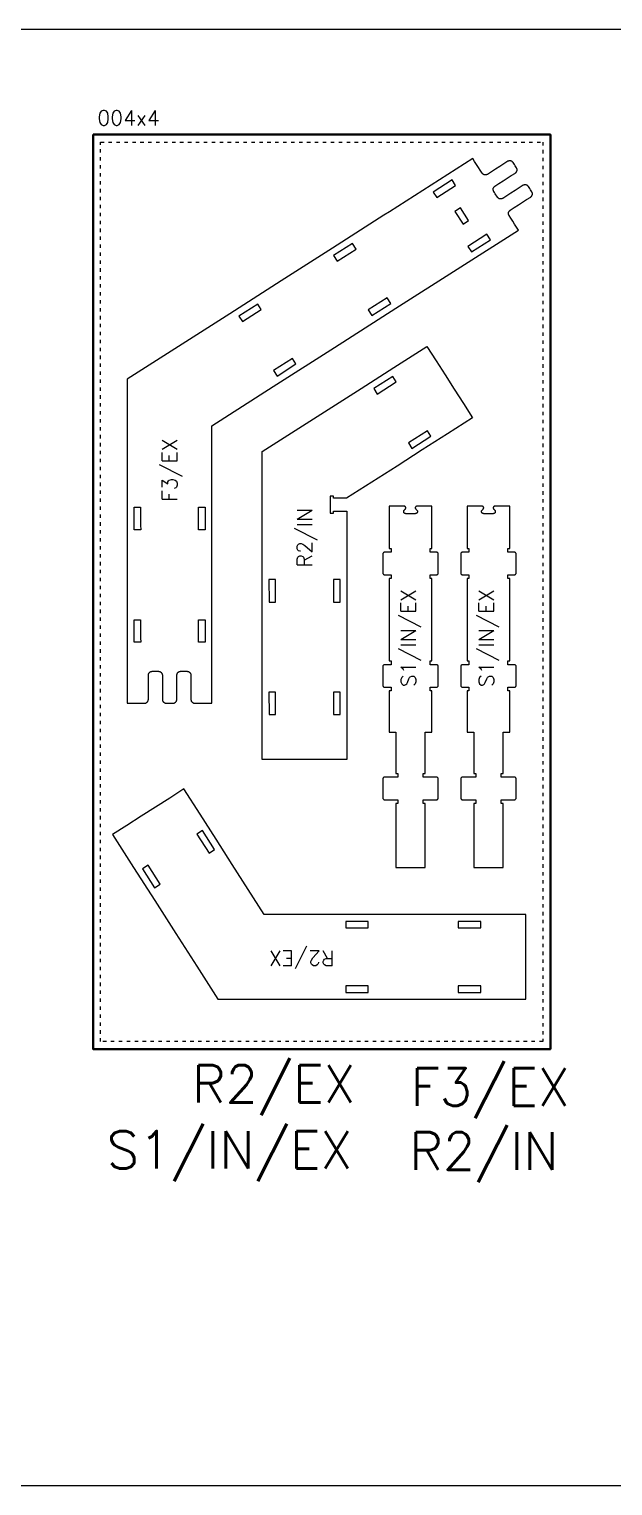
# Model space of a CAD drawing. Header units: millimetres. Extents: x 481 to 28351, y -1147 to 6765.
# Drawn here: x 6727 to 8284, y 2878 to 6765 of the extents above; entities that cross this region are included whole.
import ezdxf

# ---------------------------------------------------------------- set-up
doc = ezdxf.new("R2010")
doc.units = ezdxf.units.MM
doc.linetypes.add('DGN Style 5', pattern=[21.175771, 9.07533, -12.10044])
for name, color, linetype, lineweight in [('00_NOPRINT_TEXT', 7, 'Continuous', 0), ('0_NOPRINT_TOLERANCE', 7, 'DGN Style 5', 0), ('BOARD_18MM_BIRCH-PLY', 73, 'Continuous', 40), ('CUTOUT_18MM_INSIDE', 151, 'Continuous', 0), ('CUTOUT_18MM_OUTSIDE', 201, 'Continuous', 0)]:
    doc.layers.add(name, color=color, linetype=linetype, lineweight=lineweight)
doc.layers.add('0_SHEET_BIRCHPLY_2440X1220', color=1, linetype='Continuous')
doc.layers.add('1_ANYTOOL_1MMDEEP_INSIDE', color=2, linetype='Continuous')
doc.styles.get("Standard").update_dxf_attribs({"font": 'romans.shx', "bigfont": 'hztxt.shx'})

msp = doc.modelspace()

# ---------------------------------------------------------------- linework, layer by layer
msp.add_lwpolyline([(480.7, 6764.9), (28350.7, 6764.9), (28350.7, 2878.4), (480.7, 2878.4)], close=True)
at = {"layer": '0_NOPRINT_TOLERANCE'}
msp.add_lwpolyline([(6917.8, 6463.6), (8097.8, 6463.6), (8097.8, 4063.6), (6917.8, 4063.6)], close=True, dxfattribs=at)
msp.add_lwpolyline([(6917.8, 6463.6), (8097.8, 6463.6), (8097.8, 4063.6), (6917.8, 4063.6)], close=True, dxfattribs=at)
at = {"layer": 'BOARD_18MM_BIRCH-PLY'}
msp.add_lwpolyline([(6897.8, 6483.6), (8117.8, 6483.6), (8117.8, 4043.6), (6897.8, 4043.6), (6897.8, 6483.6)], dxfattribs=at)
at = {"layer": 'CUTOUT_18MM_INSIDE'}
for points in [[(7855.6, 6362.5), (7805, 6330.2), (7814.4, 6315.5), (7865, 6347.8), (7855.6, 6362.5)], [(7863.2, 6278.7), (7884.7, 6244.9), (7899.4, 6254.4), (7877.9, 6288.1), (7863.2, 6278.7)], [(7589.8, 6192.8), (7539.3, 6160.5), (7548.7, 6145.8), (7599.3, 6178.1), (7589.8, 6192.8)], [(7948.2, 6217.6), (7897.6, 6185.3), (7907, 6170.5), (7957.6, 6202.8), (7948.2, 6217.6)], [(7337.1, 6031.4), (7286.5, 5999.1), (7295.9, 5984.4), (7346.5, 6016.7), (7337.1, 6031.4)], [(7682.4, 6047.9), (7631.9, 6015.6), (7641.3, 6000.8), (7691.8, 6033.1), (7682.4, 6047.9)], [(7429.6, 5886.4), (7379, 5854.1), (7388.5, 5839.3), (7439, 5871.6), (7429.6, 5886.4)], [(7697, 5838.5), (7646.4, 5806.2), (7655.9, 5791.4), (7706.4, 5823.7), (7697, 5838.5)], [(7789.5, 5693.4), (7739, 5661.1), (7748.4, 5646.4), (7798.9, 5678.7), (7789.5, 5693.4)], [(7024.6, 5489.2), (7024.6, 5477.2), (7024.6, 5465.2), (7024.6, 5453.2), (7024.6, 5441.2), (7024.7, 5429.2), (7021.3, 5429.2), (7018, 5429.2), (7014.3, 5429.2), (7010.7, 5429.2), (7007.1, 5429.2), (7007.1, 5441.2), (7007.1, 5453.2), (7007.1, 5465.2), (7007.1, 5477.2), (7007.1, 5489.2), (7010.7, 5489.2), (7014.3, 5489.2), (7017.9, 5489.2), (7021.3, 5489.2)], [(7196.6, 5489.2), (7196.7, 5477.2), (7196.7, 5465.2), (7196.7, 5453.2), (7196.7, 5441.2), (7196.7, 5429.2), (7193.1, 5429.2), (7189.5, 5429.2), (7186.1, 5429.2), (7182.8, 5429.2), (7179.2, 5429.2), (7179.2, 5441.2), (7179.2, 5453.2), (7179.2, 5465.2), (7179.2, 5477.2), (7179.1, 5489.2), (7182.7, 5489.2), (7186.1, 5489.2), (7189.4, 5489.2), (7193, 5489.2)], [(7367.1, 5236.3), (7370.4, 5236.3), (7374, 5236.3), (7377.6, 5236.3), (7381, 5236.3), (7384.6, 5236.3), (7384.6, 5248.3), (7384.6, 5260.3), (7384.6, 5272.3), (7384.5, 5284.3), (7384.5, 5296.3), (7380.9, 5296.3), (7377.6, 5296.3), (7374, 5296.3), (7370.4, 5296.3), (7367, 5296.3), (7367, 5284.3), (7367, 5272.3), (7367.1, 5260.3), (7367.1, 5248.3)], [(7539.1, 5236.3), (7542.7, 5236.3), (7546, 5236.3), (7549.6, 5236.3), (7553, 5236.3), (7556.6, 5236.3), (7556.6, 5248.3), (7556.6, 5260.3), (7556.6, 5272.3), (7556.6, 5284.3), (7556.6, 5296.3), (7553, 5296.3), (7549.6, 5296.3), (7546, 5296.3), (7542.7, 5296.3), (7539.1, 5296.3), (7539.1, 5284.3), (7539.1, 5272.3), (7539.1, 5260.3), (7539.1, 5248.3)], [(7024.6, 5189.2), (7024.6, 5177.2), (7024.6, 5165.2), (7024.6, 5153.2), (7024.6, 5141.2), (7024.7, 5129.2), (7021.3, 5129.2), (7018, 5129.2), (7014.3, 5129.2), (7010.7, 5129.2), (7007.1, 5129.2), (7007.1, 5141.2), (7007.1, 5153.2), (7007.1, 5165.2), (7007.1, 5177.2), (7007.1, 5189.2), (7010.7, 5189.2), (7014.3, 5189.2), (7017.9, 5189.2), (7021.3, 5189.2)], [(7196.6, 5189.2), (7196.7, 5177.2), (7196.7, 5165.2), (7196.7, 5153.2), (7196.7, 5141.2), (7196.7, 5129.2), (7193.1, 5129.2), (7189.5, 5129.2), (7186.1, 5129.2), (7182.8, 5129.2), (7179.2, 5129.2), (7179.2, 5141.2), (7179.2, 5153.2), (7179.2, 5165.2), (7179.2, 5177.2), (7179.1, 5189.2), (7182.7, 5189.2), (7186.1, 5189.2), (7189.4, 5189.2), (7193, 5189.2)], [(7367.1, 4936.3), (7370.4, 4936.3), (7374, 4936.3), (7377.6, 4936.3), (7381, 4936.3), (7384.6, 4936.3), (7384.6, 4948.3), (7384.6, 4960.3), (7384.6, 4972.3), (7384.5, 4984.3), (7384.5, 4996.3), (7380.9, 4996.3), (7377.6, 4996.3), (7374, 4996.3), (7370.4, 4996.3), (7367, 4996.3), (7367, 4984.3), (7367, 4972.3), (7367.1, 4960.3), (7367.1, 4948.3)], [(7539.1, 4936.3), (7542.7, 4936.3), (7546, 4936.3), (7549.6, 4936.3), (7553, 4936.3), (7556.6, 4936.3), (7556.6, 4948.3), (7556.6, 4960.3), (7556.6, 4972.3), (7556.6, 4984.3), (7556.6, 4996.3), (7553, 4996.3), (7549.6, 4996.3), (7546, 4996.3), (7542.7, 4996.3), (7539.1, 4996.3), (7539.1, 4984.3), (7539.1, 4972.3), (7539.1, 4960.3), (7539.1, 4948.3)], [(7174.7, 4617.3), (7207, 4566.8), (7221.7, 4576.2), (7189.4, 4626.7), (7174.7, 4617.3)], [(7029.6, 4524.8), (7061.9, 4474.2), (7076.7, 4483.7), (7044.4, 4534.2), (7029.6, 4524.8)], [(7631.8, 4366.9), (7631.8, 4370.5), (7631.8, 4373.8), (7631.8, 4377.4), (7631.8, 4380.8), (7631.8, 4384.4), (7619.8, 4384.4), (7607.8, 4384.4), (7595.8, 4384.4), (7583.8, 4384.4), (7571.8, 4384.4), (7571.8, 4380.8), (7571.8, 4377.4), (7571.8, 4373.8), (7571.8, 4370.5), (7571.8, 4366.9), (7583.8, 4366.9), (7595.8, 4366.9), (7607.8, 4366.9), (7619.8, 4366.9)], [(7931.8, 4366.9), (7931.8, 4370.5), (7931.8, 4373.8), (7931.8, 4377.4), (7931.8, 4380.8), (7931.8, 4384.4), (7919.8, 4384.4), (7907.8, 4384.4), (7895.8, 4384.4), (7883.8, 4384.4), (7871.8, 4384.4), (7871.8, 4380.8), (7871.8, 4377.4), (7871.8, 4373.8), (7871.8, 4370.5), (7871.8, 4366.9), (7883.8, 4366.9), (7895.8, 4366.9), (7907.8, 4366.9), (7919.8, 4366.9)], [(7631.8, 4194.9), (7631.8, 4198.2), (7631.8, 4201.8), (7631.8, 4205.4), (7631.8, 4208.8), (7631.8, 4212.4), (7619.8, 4212.4), (7607.8, 4212.4), (7595.8, 4212.4), (7583.8, 4212.4), (7571.8, 4212.3), (7571.8, 4208.7), (7571.8, 4205.4), (7571.8, 4201.8), (7571.8, 4198.2), (7571.8, 4194.8), (7583.8, 4194.9), (7595.8, 4194.9), (7607.8, 4194.9), (7619.8, 4194.9)], [(7931.8, 4194.9), (7931.8, 4198.2), (7931.8, 4201.8), (7931.8, 4205.4), (7931.8, 4208.8), (7931.8, 4212.4), (7919.8, 4212.4), (7907.8, 4212.4), (7895.8, 4212.4), (7883.8, 4212.4), (7871.8, 4212.3), (7871.8, 4208.7), (7871.8, 4205.4), (7871.8, 4201.8), (7871.8, 4198.2), (7871.8, 4194.8), (7883.8, 4194.9), (7895.8, 4194.9), (7907.8, 4194.9), (7919.8, 4194.9)]]:
    msp.add_lwpolyline(points, close=True, dxfattribs=at)
at = {"layer": 'CUTOUT_18MM_OUTSIDE'}
for points in [[(7214.9, 5706.8), (7378.4, 5811.2), (7541.9, 5915.7), (7705.4, 6020.1), (7868.8, 6124.5), (8032.3, 6228.9), (8027.4, 6236.7), (8022.4, 6244.5), (8017.4, 6252.3), (8012.4, 6260.1), (8007.4, 6267.9), (8007.2, 6268.6), (8006.9, 6269.3), (8006.6, 6270), (8006.3, 6270.7), (8006, 6271.4), (8006, 6272.3), (8006, 6273.1), (8006.1, 6273.9), (8006.1, 6274.7), (8006.1, 6275.6), (8006.4, 6276.3), (8006.8, 6277.1), (8007.1, 6277.8), (8007.4, 6278.6), (8007.8, 6279.3), (8008.3, 6279.9), (8008.9, 6280.4), (8009.4, 6280.9), (8010, 6281.4), (8010.5, 6282), (8021.5, 6289), (8032.4, 6296), (8043.4, 6303), (8054.4, 6310), (8065.3, 6316.9), (8065.9, 6317.5), (8066.4, 6318), (8066.9, 6318.5), (8067.5, 6319), (8068, 6319.5), (8068.3, 6320.2), (8068.6, 6320.9), (8069, 6321.7), (8069.3, 6322.4), (8069.6, 6323.1), (8069.6, 6323.9), (8069.6, 6324.7), (8069.7, 6325.5), (8069.7, 6326.3), (8069.7, 6327.1), (8069.4, 6327.8), (8069.1, 6328.5), (8068.9, 6329.1), (8068.6, 6329.8), (8068.3, 6330.5), (8066.4, 6333.5), (8064.5, 6336.4), (8062.7, 6339.3), (8060.8, 6342.3), (8058.9, 6345.2), (8058.4, 6345.8), (8057.9, 6346.3), (8057.4, 6346.8), (8056.9, 6347.4), (8056.4, 6347.9), (8055.6, 6348.2), (8054.9, 6348.6), (8054.2, 6348.9), (8053.5, 6349.2), (8052.7, 6349.5), (8052, 6349.5), (8051.2, 6349.6), (8050.4, 6349.6), (8049.6, 6349.6), (8048.8, 6349.6), (8048.1, 6349.3), (8047.4, 6349), (8046.7, 6348.8), (8046, 6348.5), (8045.3, 6348.2), (8034.4, 6341.2), (8023.4, 6334.2), (8012.5, 6327.2), (8001.5, 6320.2), (7990.6, 6313.2), (7989.9, 6312.9), (7989.2, 6312.7), (7988.4, 6312.4), (7987.7, 6312.1), (7987, 6311.8), (7986.2, 6311.8), (7985.4, 6311.8), (7984.5, 6311.8), (7983.7, 6311.9), (7982.9, 6311.9), (7982.1, 6312.2), (7981.4, 6312.5), (7980.6, 6312.9), (7979.9, 6313.2), (7979.1, 6313.6), (7978.6, 6314.1), (7978.1, 6314.7), (7977.6, 6315.2), (7977, 6315.8), (7976.5, 6316.3), (7974.5, 6319.5), (7972.5, 6322.6), (7970.5, 6325.7), (7968.5, 6328.8), (7966.5, 6331.9), (7966.2, 6332.7), (7966, 6333.4), (7965.7, 6334.1), (7965.4, 6334.8), (7965.1, 6335.5), (7965.1, 6336.3), (7965.1, 6337.1), (7965.1, 6338), (7965.2, 6338.8), (7965.2, 6339.6), (7965.5, 6340.4), (7965.8, 6341.1), (7966.2, 6341.9), (7966.5, 6342.6), (7966.9, 6343.4), (7967.4, 6343.9), (7968, 6344.4), (7968.5, 6345), (7969.1, 6345.5), (7969.6, 6346), (7980.6, 6353), (7991.5, 6360), (8002.5, 6367), (8013.4, 6374), (8024.4, 6381), (8024.9, 6381.5), (8025.5, 6382), (8026, 6382.5), (8026.6, 6383), (8027.1, 6383.5), (8027.4, 6384.3), (8027.7, 6385), (8028.1, 6385.7), (8028.4, 6386.4), (8028.7, 6387.2), (8028.7, 6388), (8028.7, 6388.7), (8028.7, 6389.5), (8028.8, 6390.3), (8028.8, 6391.1), (8028.5, 6391.8), (8028.2, 6392.5), (8027.9, 6393.2), (8027.7, 6393.9), (8027.4, 6394.6), (8025.5, 6397.5), (8023.6, 6400.4), (8021.8, 6403.4), (8019.9, 6406.3), (8018, 6409.3), (8017.5, 6409.8), (8017, 6410.3), (8016.5, 6410.9), (8016, 6411.4), (8015.5, 6412), (8014.7, 6412.3), (8014, 6412.6), (8013.3, 6412.9), (8012.6, 6413.3), (8011.8, 6413.6), (8011, 6413.6), (8010.2, 6413.6), (8009.4, 6413.6), (8008.6, 6413.6), (8007.9, 6413.6), (8007.2, 6413.4), (8006.5, 6413.1), (8005.8, 6412.8), (8005.1, 6412.5), (8004.4, 6412.3), (7993.5, 6405.3), (7982.5, 6398.3), (7971.6, 6391.3), (7960.6, 6384.3), (7949.7, 6377.3), (7948.9, 6377), (7948.2, 6376.7), (7947.5, 6376.4), (7946.8, 6376.1), (7946.1, 6375.9), (7945.3, 6375.9), (7944.5, 6375.9), (7943.6, 6375.9), (7942.8, 6375.9), (7942, 6375.9), (7941.2, 6376.3), (7940.5, 6376.6), (7939.7, 6376.9), (7939, 6377.3), (7938.2, 6377.6), (7937.7, 6378.2), (7937.2, 6378.7), (7936.6, 6379.3), (7936.1, 6379.8), (7935.6, 6380.4), (7930.6, 6388.2), (7925.6, 6396), (7920.6, 6403.8), (7915.7, 6411.6), (7910.7, 6419.4), (7866.3, 6391), (7821.9, 6362.7), (7777.5, 6334.3), (7733.1, 6306), (7688.5, 6277.5), (7673.8, 6268.1), (7536.6, 6180.5), (7399.7, 6093), (7262.8, 6005.6), (7125.8, 5918.1), (6988.9, 5830.6), (6988.9, 5657.8), (6988.9, 5485), (6988.9, 5312.1), (6988.9, 5139.3), (6988.9, 4966.5), (6998.1, 4966.5), (7007.4, 4966.5), (7016.6, 4966.5), (7025.9, 4966.5), (7035.2, 4966.5), (7035.9, 4966.6), (7036.6, 4966.8), (7037.4, 4966.9), (7038.1, 4967), (7038.8, 4967.2), (7039.5, 4967.6), (7040.2, 4968.1), (7040.9, 4968.5), (7041.5, 4969), (7042.2, 4969.4), (7042.7, 4970.1), (7043.1, 4970.8), (7043.6, 4971.4), (7044, 4972.1), (7044.4, 4972.8), (7044.6, 4973.5), (7044.7, 4974.3), (7044.9, 4975), (7045, 4975.7), (7045.2, 4976.5), (7045.2, 4989.5), (7045.2, 5002.5), (7045.2, 5015.5), (7045.2, 5028.5), (7045.2, 5041.5), (7045.3, 5042.2), (7045.4, 5043), (7045.6, 5043.7), (7045.7, 5044.4), (7045.9, 5045.2), (7046.3, 5045.8), (7046.7, 5046.5), (7047.2, 5047.2), (7047.6, 5047.9), (7048.1, 5048.6), (7048.8, 5049), (7049.4, 5049.4), (7050.1, 5049.9), (7050.8, 5050.3), (7051.5, 5050.8), (7052.2, 5050.9), (7052.9, 5051.1), (7053.7, 5051.2), (7054.4, 5051.3), (7055.2, 5051.5), (7058.7, 5051.5), (7062.2, 5051.5), (7065.7, 5051.5), (7069.2, 5051.5), (7072.7, 5051.5), (7073.4, 5051.3), (7074.1, 5051.2), (7074.9, 5051.1), (7075.6, 5050.9), (7076.3, 5050.8), (7077, 5050.3), (7077.7, 5049.9), (7078.4, 5049.4), (7079, 5049), (7079.7, 5048.6), (7080.2, 5047.9), (7080.6, 5047.2), (7081.1, 5046.5), (7081.5, 5045.8), (7081.9, 5045.2), (7082.1, 5044.4), (7082.2, 5043.7), (7082.4, 5043), (7082.5, 5042.2), (7082.6, 5041.5), (7082.6, 5028.5), (7082.6, 5015.5), (7082.6, 5002.5), (7082.6, 4989.5), (7082.6, 4976.5), (7082.8, 4975.7), (7082.9, 4975), (7083.1, 4974.3), (7083.2, 4973.5), (7083.3, 4972.8), (7083.8, 4972.1), (7084.2, 4971.4), (7084.7, 4970.8), (7085.1, 4970.1), (7085.6, 4969.4), (7086.3, 4969), (7086.9, 4968.5), (7087.6, 4968.1), (7088.3, 4967.6), (7089, 4967.2), (7089.7, 4967), (7090.4, 4966.9), (7091.2, 4966.8), (7091.9, 4966.6), (7092.7, 4966.5), (7096.4, 4966.5), (7100.1, 4966.5), (7103.7, 4966.5), (7107.4, 4966.5), (7111.1, 4966.5), (7111.9, 4966.6), (7112.6, 4966.8), (7113.4, 4966.9), (7114.1, 4967), (7114.8, 4967.2), (7115.5, 4967.6), (7116.2, 4968.1), (7116.9, 4968.5), (7117.5, 4969), (7118.2, 4969.4), (7118.7, 4970.1), (7119.1, 4970.8), (7119.6, 4971.4), (7120, 4972.1), (7120.4, 4972.8), (7120.6, 4973.5), (7120.7, 4974.3), (7120.9, 4975), (7121, 4975.7), (7121.1, 4976.5), (7121.1, 4989.5), (7121.1, 5002.5), (7121.1, 5015.5), (7121.1, 5028.5), (7121.1, 5041.5), (7121.3, 5042.2), (7121.4, 5043), (7121.6, 5043.7), (7121.7, 5044.4), (7121.9, 5045.2), (7122.3, 5045.8), (7122.7, 5046.5), (7123.2, 5047.2), (7123.6, 5047.9), (7124.1, 5048.6), (7124.8, 5049), (7125.4, 5049.4), (7126.1, 5049.9), (7126.8, 5050.3), (7127.5, 5050.8), (7128.2, 5050.9), (7128.9, 5051.1), (7129.7, 5051.2), (7130.4, 5051.3), (7131.1, 5051.5), (7134.6, 5051.5), (7138.1, 5051.5), (7141.6, 5051.5), (7145.1, 5051.5), (7148.6, 5051.5), (7149.4, 5051.3), (7150.1, 5051.2), (7150.9, 5051.1), (7151.6, 5050.9), (7152.3, 5050.8), (7153, 5050.3), (7153.7, 5049.9), (7154.4, 5049.4), (7155, 5049), (7155.7, 5048.6), (7156.2, 5047.9), (7156.6, 5047.2), (7157.1, 5046.5), (7157.5, 5045.8), (7157.9, 5045.2), (7158.1, 5044.4), (7158.2, 5043.7), (7158.4, 5042.9), (7158.5, 5042.2), (7158.7, 5041.5), (7158.7, 5028.5), (7158.7, 5015.5), (7158.7, 5002.5), (7158.7, 4989.5), (7158.7, 4976.5), (7158.8, 4975.7), (7158.9, 4975), (7159.1, 4974.3), (7159.2, 4973.5), (7159.4, 4972.8), (7159.8, 4972.1), (7160.2, 4971.4), (7160.7, 4970.8), (7161.1, 4970.1), (7161.6, 4969.4), (7162.3, 4969), (7162.9, 4968.5), (7163.6, 4968.1), (7164.3, 4967.6), (7165, 4967.2), (7165.7, 4967), (7166.4, 4966.9), (7167.2, 4966.8), (7167.9, 4966.6), (7168.6, 4966.5), (7177.9, 4966.5), (7187.1, 4966.5), (7196.4, 4966.5), (7205.6, 4966.5), (7214.9, 4966.5), (7214.9, 5107.3), (7214.9, 5248.2), (7214.9, 5389.1), (7214.9, 5530), (7214.9, 5671.3)], [(7348.8, 4816), (7348.8, 4980.4), (7348.8, 5144.7), (7348.8, 5309), (7348.8, 5473.4), (7348.8, 5637.7), (7436.7, 5693.8), (7524.6, 5750), (7612.5, 5806.1), (7700.4, 5862.3), (7788.3, 5918.4), (7812.6, 5880.3), (7836.9, 5842.2), (7861.3, 5804.1), (7885.6, 5766), (7909.9, 5727.9), (7842.8, 5685.1), (7775.7, 5642.2), (7708.6, 5599.3), (7641.3, 5556.4), (7574, 5513.4), (7567.8, 5513.4), (7560.8, 5513.4), (7553.8, 5513.4), (7546.8, 5513.4), (7539.3, 5513.4), (7539.3, 5514.9), (7539.3, 5515.9), (7539.3, 5516.9), (7539.3, 5517.9), (7539.3, 5518.4), (7537.8, 5518.4), (7535.8, 5518.4), (7533.8, 5518.4), (7531.8, 5518.4), (7530.3, 5518.4), (7530.3, 5513.3), (7530.3, 5507.7), (7530.3, 5502.1), (7530.3, 5496.5), (7530.3, 5490.9), (7530.3, 5488.1), (7530.3, 5484.9), (7530.3, 5481.3), (7530.3, 5477.3), (7530.3, 5473.4), (7531.8, 5473.4), (7533.8, 5473.4), (7535.8, 5473.4), (7537.8, 5473.4), (7539.3, 5473.4), (7539.3, 5473.9), (7539.3, 5474.9), (7539.3, 5475.9), (7539.3, 5476.9), (7539.3, 5478.4), (7546.8, 5478.4), (7553.8, 5478.4), (7560.8, 5478.4), (7567.8, 5478.4), (7574.8, 5478.4), (7574.8, 5345.8), (7574.8, 5213.3), (7574.8, 5080.9), (7574.8, 4948.4), (7574.8, 4816), (7529.6, 4816), (7484.4, 4816), (7439.2, 4816), (7394, 4816)], [(7801.7, 5492.1), (7793.7, 5492.1), (7785.7, 5492.1), (7777.7, 5492.1), (7769.7, 5492.1), (7761.7, 5492.1), (7761.5, 5492.1), (7761.2, 5492.1), (7761, 5492), (7760.7, 5492), (7760.5, 5492), (7760.2, 5491.8), (7760, 5491.7), (7759.7, 5491.6), (7759.5, 5491.5), (7759.2, 5491.4), (7759, 5491.2), (7758.8, 5491), (7758.6, 5490.8), (7758.4, 5490.6), (7758.2, 5490.5), (7758.1, 5490.2), (7758, 5490), (7757.8, 5489.8), (7757.7, 5489.6), (7757.6, 5489.4), (7757.5, 5489.1), (7757.4, 5488.9), (7757.4, 5488.6), (7757.3, 5488.4), (7757.3, 5488.1), (7757.3, 5487.8), (7757.3, 5487.6), (7757.3, 5487.3), (7757.3, 5487), (7757.3, 5486.8), (7757.4, 5486.5), (7757.5, 5486.2), (7757.6, 5486), (7757.7, 5485.7), (7757.8, 5485.5), (7757.9, 5485.3), (7758.1, 5485.1), (7758.2, 5484.9), (7758.4, 5484.7), (7758.5, 5484.5), (7759.1, 5483.9), (7759.7, 5483.3), (7760.3, 5482.7), (7760.9, 5482.1), (7761.5, 5481.5), (7761.7, 5481.3), (7761.9, 5481), (7762, 5480.8), (7762.2, 5480.5), (7762.4, 5480.3), (7762.5, 5480), (7762.6, 5479.6), (7762.8, 5479.3), (7762.9, 5479), (7763, 5478.7), (7763, 5478.4), (7763, 5478.1), (7763, 5477.7), (7763, 5477.4), (7763.1, 5477.1), (7763, 5476.8), (7762.9, 5476.5), (7762.8, 5476.1), (7762.7, 5475.8), (7762.7, 5475.5), (7762.5, 5475.3), (7762.3, 5475), (7762.2, 5474.7), (7762, 5474.4), (7761.9, 5474.2), (7761.6, 5474), (7761.4, 5473.7), (7761.1, 5473.5), (7760.9, 5473.3), (7760.6, 5473.1), (7760.3, 5472.9), (7760, 5472.8), (7759.7, 5472.6), (7759.4, 5472.5), (7759.1, 5472.4), (7758.8, 5472.3), (7758.5, 5472.3), (7758.2, 5472.2), (7757.9, 5472.2), (7757.6, 5472.1), (7755, 5472.1), (7752.4, 5472.1), (7749.8, 5472.1), (7747.2, 5472.1), (7744.7, 5472.1), (7742.1, 5472.1), (7739.5, 5472.1), (7736.9, 5472.1), (7734.3, 5472.1), (7731.7, 5472.1), (7731.4, 5472.2), (7731.1, 5472.2), (7730.8, 5472.3), (7730.5, 5472.3), (7730.2, 5472.4), (7729.9, 5472.5), (7729.6, 5472.6), (7729.3, 5472.8), (7729, 5472.9), (7728.7, 5473.1), (7728.4, 5473.3), (7728.2, 5473.5), (7727.9, 5473.7), (7727.7, 5474), (7727.4, 5474.2), (7727.3, 5474.4), (7727.1, 5474.7), (7727, 5475), (7726.8, 5475.3), (7726.6, 5475.5), (7726.6, 5475.8), (7726.5, 5476.1), (7726.4, 5476.5), (7726.3, 5476.8), (7726.3, 5477.1), (7726.3, 5477.4), (7726.3, 5477.7), (7726.3, 5478.1), (7726.3, 5478.4), (7726.3, 5478.7), (7726.4, 5479), (7726.5, 5479.3), (7726.7, 5479.6), (7726.8, 5480), (7726.9, 5480.3), (7727.1, 5480.5), (7727.3, 5480.8), (7727.5, 5481), (7727.6, 5481.3), (7727.8, 5481.5), (7728.4, 5482.1), (7729, 5482.7), (7729.6, 5483.3), (7730.2, 5483.9), (7730.8, 5484.5), (7730.9, 5484.7), (7731.1, 5484.9), (7731.2, 5485.1), (7731.4, 5485.3), (7731.5, 5485.5), (7731.6, 5485.7), (7731.7, 5486), (7731.8, 5486.2), (7731.9, 5486.5), (7732, 5486.8), (7732, 5487), (7732, 5487.3), (7732, 5487.6), (7732, 5487.8), (7732.1, 5488.1), (7732, 5488.4), (7731.9, 5488.6), (7731.9, 5488.9), (7731.8, 5489.1), (7731.7, 5489.4), (7731.6, 5489.6), (7731.5, 5489.8), (7731.3, 5490), (7731.2, 5490.2), (7731.1, 5490.5), (7730.9, 5490.6), (7730.7, 5490.8), (7730.5, 5491), (7730.3, 5491.2), (7730.1, 5491.4), (7729.8, 5491.5), (7729.6, 5491.6), (7729.3, 5491.7), (7729.1, 5491.8), (7728.9, 5492), (7728.6, 5492), (7728.3, 5492), (7728.1, 5492.1), (7727.8, 5492.1), (7727.6, 5492.1), (7719.6, 5492.1), (7711.6, 5492.1), (7703.6, 5492.1), (7695.6, 5492.1), (7687.7, 5492.1), (7687.7, 5469.5), (7687.7, 5446.9), (7687.7, 5424.3), (7687.7, 5401.7), (7687.7, 5379.1), (7688.7, 5379.1), (7689.7, 5379.1), (7690.7, 5379.1), (7691.7, 5379.1), (7692.7, 5379.1), (7692.7, 5377.1), (7692.7, 5375.1), (7692.7, 5373.1), (7692.7, 5371.1), (7692.7, 5369.1), (7688.7, 5369.1), (7684.7, 5369.1), (7680.7, 5369.1), (7677.7, 5369.1), (7673.7, 5369.1), (7673.1, 5368.5), (7672.5, 5367.9), (7671.9, 5367.3), (7671.3, 5366.7), (7670.7, 5366.1), (7670.7, 5355.3), (7670.7, 5344.5), (7670.7, 5333.7), (7670.7, 5322.9), (7670.7, 5312.1), (7671.3, 5311.5), (7671.9, 5310.9), (7672.5, 5310.3), (7673.1, 5309.7), (7673.7, 5309.1), (7677.7, 5309.1), (7680.7, 5309.1), (7684.7, 5309.1), (7688.7, 5309.1), (7692.7, 5309.1), (7692.7, 5307.1), (7692.7, 5305.1), (7692.7, 5303.1), (7692.7, 5301.1), (7692.7, 5299.1), (7691.7, 5299.1), (7690.7, 5299.1), (7689.7, 5299.1), (7688.7, 5299.1), (7687.7, 5299.1), (7687.7, 5255.1), (7687.7, 5211.1), (7687.7, 5167.1), (7687.7, 5123.1), (7687.7, 5079.1), (7688.7, 5079.1), (7689.7, 5079.1), (7690.7, 5079.1), (7691.7, 5079.1), (7692.7, 5079.1), (7692.7, 5077.1), (7692.7, 5075.1), (7692.7, 5073.1), (7692.7, 5071.1), (7692.7, 5069.1), (7688.7, 5069.1), (7684.7, 5069.1), (7680.7, 5069.1), (7677.7, 5069.1), (7673.7, 5069.1), (7673.1, 5068.5), (7672.5, 5067.9), (7671.9, 5067.3), (7671.3, 5066.7), (7670.7, 5066.1), (7670.7, 5055.3), (7670.7, 5044.5), (7670.7, 5033.7), (7670.7, 5022.9), (7670.7, 5012.1), (7671.3, 5011.5), (7671.9, 5010.9), (7672.5, 5010.3), (7673.1, 5009.7), (7673.7, 5009.1), (7677.7, 5009.1), (7680.7, 5009.1), (7684.7, 5009.1), (7688.7, 5009.1), (7692.7, 5009.1), (7692.7, 5007.1), (7692.7, 5005.1), (7692.7, 5003.1), (7692.7, 5001.1), (7692.7, 4999.1), (7691.7, 4999.1), (7690.7, 4999.1), (7689.7, 4999.1), (7688.7, 4999.1), (7687.7, 4999.1), (7687.7, 4977.1), (7687.7, 4955.1), (7687.7, 4933.1), (7687.7, 4911.1), (7687.7, 4889.1), (7691.3, 4889.1), (7694.9, 4889.1), (7698.5, 4889.1), (7702.1, 4889.1), (7705.7, 4889.1), (7705.7, 4867.1), (7705.7, 4845.1), (7705.7, 4823.1), (7705.7, 4801.1), (7705.7, 4779.1), (7706.7, 4779.1), (7707.7, 4779.1), (7708.7, 4779.1), (7709.7, 4779.1), (7710.7, 4779.1), (7710.7, 4777.1), (7710.7, 4775.1), (7710.7, 4773.1), (7710.7, 4771.1), (7710.7, 4769.1), (7703.1, 4769.1), (7695.5, 4769.1), (7687.9, 4769.1), (7680.3, 4769.1), (7673.7, 4769.1), (7673.1, 4768.5), (7672.5, 4767.9), (7671.9, 4767.3), (7671.3, 4766.7), (7670.7, 4766.1), (7670.7, 4755.3), (7670.7, 4744.5), (7670.7, 4733.7), (7670.7, 4722.9), (7670.7, 4712.1), (7671.3, 4711.5), (7671.9, 4710.9), (7672.5, 4710.3), (7673.1, 4709.7), (7673.7, 4709.1), (7680.3, 4709.1), (7687.9, 4709.1), (7695.5, 4709.1), (7703.1, 4709.1), (7710.7, 4709.1), (7710.7, 4707.1), (7710.7, 4705.1), (7710.7, 4703.1), (7710.7, 4701.1), (7710.7, 4699.1), (7709.7, 4699.1), (7708.7, 4699.1), (7707.7, 4699.1), (7706.7, 4699.1), (7705.7, 4699.1), (7705.7, 4664.9), (7705.7, 4630.8), (7705.7, 4596.6), (7705.7, 4562.4), (7705.7, 4528.2), (7713.5, 4528.2), (7721.3, 4528.2), (7729.1, 4528.2), (7736.9, 4528.2), (7744.7, 4528.2), (7752.5, 4528.2), (7760.3, 4528.2), (7768.1, 4528.2), (7775.9, 4528.2), (7783.7, 4528.2), (7783.7, 4562.4), (7783.7, 4596.6), (7783.7, 4630.8), (7783.7, 4664.9), (7783.7, 4699.1), (7782.7, 4699.1), (7781.7, 4699.1), (7780.7, 4699.1), (7779.7, 4699.1), (7778.7, 4699.1), (7778.7, 4701.1), (7778.7, 4703.1), (7778.7, 4705.1), (7778.7, 4707.1), (7778.7, 4709.1), (7786.3, 4709.1), (7793.9, 4709.1), (7801.5, 4709.1), (7808.1, 4709.1), (7815.7, 4709.1), (7816.3, 4709.7), (7816.9, 4710.3), (7817.5, 4710.9), (7818.1, 4711.5), (7818.7, 4712.1), (7818.7, 4722.9), (7818.7, 4733.7), (7818.7, 4744.5), (7818.7, 4755.3), (7818.7, 4766.1), (7818.1, 4766.7), (7817.5, 4767.3), (7816.9, 4767.9), (7816.3, 4768.5), (7815.7, 4769.1), (7808.1, 4769.1), (7801.5, 4769.1), (7793.9, 4769.1), (7786.3, 4769.1), (7778.7, 4769.1), (7778.7, 4771.1), (7778.7, 4773.1), (7778.7, 4775.1), (7778.7, 4777.1), (7778.7, 4779.1), (7779.7, 4779.1), (7780.7, 4779.1), (7781.7, 4779.1), (7782.7, 4779.1), (7783.7, 4779.1), (7783.7, 4801.1), (7783.7, 4823.1), (7783.7, 4845.1), (7783.7, 4867.1), (7783.7, 4889.1), (7787.3, 4889.1), (7790.9, 4889.1), (7794.5, 4889.1), (7798.1, 4889.1), (7801.7, 4889.1), (7801.7, 4911.1), (7801.7, 4933.1), (7801.7, 4955.1), (7801.7, 4977.1), (7801.7, 4999.1), (7800.7, 4999.1), (7799.7, 4999.1), (7798.7, 4999.1), (7797.7, 4999.1), (7796.7, 4999.1), (7796.7, 5001.1), (7796.7, 5003.1), (7796.7, 5005.1), (7796.7, 5007.1), (7796.7, 5009.1), (7800.7, 5009.1), (7804.7, 5009.1), (7807.7, 5009.1), (7811.6, 5009.1), (7815.6, 5009.1), (7816.2, 5009.7), (7816.8, 5010.3), (7817.4, 5010.9), (7818, 5011.5), (7818.6, 5012.1), (7818.6, 5022.9), (7818.6, 5033.7), (7818.6, 5044.5), (7818.6, 5055.3), (7818.6, 5066.1), (7818, 5066.7), (7817.4, 5067.3), (7816.8, 5067.9), (7816.2, 5068.5), (7815.6, 5069.1), (7811.6, 5069.1), (7807.7, 5069.1), (7804.7, 5069.1), (7800.7, 5069.1), (7796.7, 5069.1), (7796.7, 5071.1), (7796.7, 5073.1), (7796.7, 5075.1), (7796.7, 5077.1), (7796.7, 5079.1), (7797.7, 5079.1), (7798.7, 5079.1), (7799.7, 5079.1), (7800.7, 5079.1), (7801.7, 5079.1), (7801.7, 5123.1), (7801.7, 5167.1), (7801.7, 5211.1), (7801.7, 5255.1), (7801.7, 5299.1), (7800.7, 5299.1), (7799.7, 5299.1), (7798.7, 5299.1), (7797.7, 5299.1), (7796.7, 5299.1), (7796.7, 5301.1), (7796.7, 5303.1), (7796.7, 5305.1), (7796.7, 5307.1), (7796.7, 5309.1), (7800.7, 5309.1), (7804.7, 5309.1), (7807.7, 5309.1), (7811.6, 5309.1), (7815.6, 5309.1), (7816.2, 5309.7), (7816.8, 5310.3), (7817.4, 5310.9), (7818, 5311.5), (7818.6, 5312.1), (7818.6, 5322.9), (7818.6, 5333.7), (7818.6, 5344.5), (7818.6, 5355.3), (7818.6, 5366.1), (7818, 5366.7), (7817.4, 5367.3), (7816.8, 5367.9), (7816.2, 5368.5), (7815.6, 5369.1), (7811.6, 5369.1), (7807.7, 5369.1), (7804.7, 5369.1), (7800.7, 5369.1), (7796.7, 5369.1), (7796.7, 5371.1), (7796.7, 5373.1), (7796.7, 5375.1), (7796.7, 5377.1), (7796.7, 5379.1), (7797.7, 5379.1), (7798.7, 5379.1), (7799.7, 5379.1), (7800.7, 5379.1), (7801.7, 5379.1), (7801.7, 5401.7), (7801.7, 5424.3), (7801.7, 5446.9), (7801.7, 5469.5), (7801.7, 5492.1)], [(8009.4, 5492.1), (8001.5, 5492.1), (7993.5, 5492.1), (7985.5, 5492.1), (7977.5, 5492.1), (7969.5, 5492.1), (7969.3, 5492.1), (7969, 5492.1), (7968.8, 5492), (7968.5, 5492), (7968.2, 5492), (7968, 5491.8), (7967.8, 5491.7), (7967.5, 5491.6), (7967.3, 5491.5), (7967, 5491.4), (7966.8, 5491.2), (7966.6, 5491), (7966.4, 5490.8), (7966.2, 5490.6), (7966, 5490.5), (7965.9, 5490.2), (7965.8, 5490), (7965.6, 5489.8), (7965.5, 5489.6), (7965.4, 5489.4), (7965.3, 5489.1), (7965.2, 5488.9), (7965.2, 5488.6), (7965.1, 5488.4), (7965, 5488.1), (7965.1, 5487.8), (7965.1, 5487.6), (7965.1, 5487.3), (7965.1, 5487), (7965.1, 5486.8), (7965.2, 5486.5), (7965.3, 5486.2), (7965.4, 5486), (7965.5, 5485.7), (7965.6, 5485.5), (7965.7, 5485.3), (7965.9, 5485.1), (7966, 5484.9), (7966.2, 5484.7), (7966.3, 5484.5), (7966.9, 5483.9), (7967.5, 5483.3), (7968.1, 5482.7), (7968.7, 5482.1), (7969.3, 5481.5), (7969.5, 5481.3), (7969.6, 5481), (7969.8, 5480.8), (7970, 5480.5), (7970.2, 5480.3), (7970.3, 5480), (7970.4, 5479.6), (7970.6, 5479.3), (7970.7, 5479), (7970.8, 5478.7), (7970.8, 5478.4), (7970.8, 5478.1), (7970.8, 5477.7), (7970.8, 5477.4), (7970.8, 5477.1), (7970.8, 5476.8), (7970.7, 5476.5), (7970.6, 5476.1), (7970.5, 5475.8), (7970.5, 5475.5), (7970.3, 5475.3), (7970.1, 5475), (7970, 5474.7), (7969.8, 5474.4), (7969.7, 5474.2), (7969.4, 5474), (7969.2, 5473.7), (7968.9, 5473.5), (7968.7, 5473.3), (7968.4, 5473.1), (7968.1, 5472.9), (7967.8, 5472.8), (7967.5, 5472.6), (7967.2, 5472.5), (7966.9, 5472.4), (7966.6, 5472.3), (7966.3, 5472.3), (7966, 5472.2), (7965.7, 5472.2), (7965.4, 5472.1), (7962.8, 5472.1), (7960.2, 5472.1), (7957.6, 5472.1), (7955, 5472.1), (7952.4, 5472.1), (7949.9, 5472.1), (7947.3, 5472.1), (7944.7, 5472.1), (7942.1, 5472.1), (7939.5, 5472.1), (7939.2, 5472.2), (7938.9, 5472.2), (7938.6, 5472.3), (7938.3, 5472.3), (7938, 5472.4), (7937.7, 5472.5), (7937.4, 5472.6), (7937.1, 5472.8), (7936.8, 5472.9), (7936.5, 5473.1), (7936.2, 5473.3), (7936, 5473.5), (7935.7, 5473.7), (7935.5, 5474), (7935.2, 5474.2), (7935.1, 5474.4), (7934.9, 5474.7), (7934.8, 5475), (7934.6, 5475.3), (7934.4, 5475.5), (7934.4, 5475.8), (7934.3, 5476.1), (7934.2, 5476.5), (7934.1, 5476.8), (7934, 5477.1), (7934.1, 5477.4), (7934.1, 5477.7), (7934.1, 5478.1), (7934.1, 5478.4), (7934.1, 5478.7), (7934.2, 5479), (7934.3, 5479.3), (7934.5, 5479.6), (7934.6, 5480), (7934.7, 5480.3), (7934.9, 5480.5), (7935.1, 5480.8), (7935.2, 5481), (7935.4, 5481.3), (7935.6, 5481.5), (7936.2, 5482.1), (7936.8, 5482.7), (7937.4, 5483.3), (7938, 5483.9), (7938.6, 5484.5), (7938.7, 5484.7), (7938.9, 5484.9), (7939, 5485.1), (7939.2, 5485.3), (7939.3, 5485.5), (7939.4, 5485.7), (7939.5, 5486), (7939.6, 5486.2), (7939.7, 5486.5), (7939.8, 5486.8), (7939.8, 5487), (7939.8, 5487.3), (7939.8, 5487.6), (7939.8, 5487.8), (7939.8, 5488.1), (7939.8, 5488.4), (7939.7, 5488.6), (7939.7, 5488.9), (7939.6, 5489.1), (7939.5, 5489.4), (7939.4, 5489.6), (7939.3, 5489.8), (7939.1, 5490), (7939, 5490.2), (7938.9, 5490.5), (7938.7, 5490.6), (7938.5, 5490.8), (7938.3, 5491), (7938.1, 5491.2), (7937.9, 5491.4), (7937.6, 5491.5), (7937.4, 5491.6), (7937.1, 5491.7), (7936.9, 5491.8), (7936.6, 5492), (7936.4, 5492), (7936.1, 5492), (7935.9, 5492.1), (7935.6, 5492.1), (7935.4, 5492.1), (7927.4, 5492.1), (7919.4, 5492.1), (7911.4, 5492.1), (7903.4, 5492.1), (7895.4, 5492.1), (7895.4, 5469.5), (7895.4, 5446.9), (7895.4, 5424.3), (7895.4, 5401.7), (7895.4, 5379.1), (7896.4, 5379.1), (7897.4, 5379.1), (7898.4, 5379.1), (7899.4, 5379.1), (7900.4, 5379.1), (7900.4, 5377.1), (7900.4, 5375.1), (7900.4, 5373.1), (7900.4, 5371.1), (7900.4, 5369.1), (7896.4, 5369.1), (7892.4, 5369.1), (7888.4, 5369.1), (7885.5, 5369.1), (7881.5, 5369.1), (7880.9, 5368.5), (7880.3, 5367.9), (7879.7, 5367.3), (7879.1, 5366.7), (7878.5, 5366.1), (7878.5, 5355.3), (7878.5, 5344.5), (7878.5, 5333.7), (7878.5, 5322.9), (7878.5, 5312.1), (7879.1, 5311.5), (7879.7, 5310.9), (7880.3, 5310.3), (7880.9, 5309.7), (7881.5, 5309.1), (7885.5, 5309.1), (7888.4, 5309.1), (7892.4, 5309.1), (7896.4, 5309.1), (7900.4, 5309.1), (7900.4, 5307.1), (7900.4, 5305.1), (7900.4, 5303.1), (7900.4, 5301.1), (7900.4, 5299.1), (7899.4, 5299.1), (7898.4, 5299.1), (7897.4, 5299.1), (7896.4, 5299.1), (7895.4, 5299.1), (7895.4, 5255.1), (7895.4, 5211.1), (7895.4, 5167.1), (7895.4, 5123.1), (7895.4, 5079.1), (7896.4, 5079.1), (7897.4, 5079.1), (7898.4, 5079.1), (7899.4, 5079.1), (7900.4, 5079.1), (7900.4, 5077.1), (7900.4, 5075.1), (7900.4, 5073.1), (7900.4, 5071.1), (7900.4, 5069.1), (7896.4, 5069.1), (7892.4, 5069.1), (7888.4, 5069.1), (7885.5, 5069.1), (7881.5, 5069.1), (7880.9, 5068.5), (7880.3, 5067.9), (7879.7, 5067.3), (7879.1, 5066.7), (7878.5, 5066.1), (7878.5, 5055.3), (7878.5, 5044.5), (7878.5, 5033.7), (7878.5, 5022.9), (7878.5, 5012.1), (7879.1, 5011.5), (7879.7, 5010.9), (7880.3, 5010.3), (7880.9, 5009.7), (7881.5, 5009.1), (7885.5, 5009.1), (7888.4, 5009.1), (7892.4, 5009.1), (7896.4, 5009.1), (7900.4, 5009.1), (7900.4, 5007.1), (7900.4, 5005.1), (7900.4, 5003.1), (7900.4, 5001.1), (7900.4, 4999.1), (7899.4, 4999.1), (7898.4, 4999.1), (7897.4, 4999.1), (7896.4, 4999.1), (7895.4, 4999.1), (7895.4, 4977.1), (7895.4, 4955.1), (7895.4, 4933.1), (7895.4, 4911.1), (7895.4, 4889.1), (7899, 4889.1), (7902.6, 4889.1), (7906.2, 4889.1), (7909.8, 4889.1), (7913.4, 4889.1), (7913.4, 4867.1), (7913.4, 4845.1), (7913.4, 4823.1), (7913.4, 4801.1), (7913.4, 4779.1), (7914.4, 4779.1), (7915.4, 4779.1), (7916.4, 4779.1), (7917.4, 4779.1), (7918.4, 4779.1), (7918.4, 4777.1), (7918.4, 4775.1), (7918.4, 4773.1), (7918.4, 4771.1), (7918.4, 4769.1), (7910.8, 4769.1), (7903.2, 4769.1), (7895.6, 4769.1), (7888, 4769.1), (7881.4, 4769.1), (7880.8, 4768.5), (7880.2, 4767.9), (7879.6, 4767.3), (7879, 4766.7), (7878.4, 4766.1), (7878.4, 4755.3), (7878.4, 4744.5), (7878.4, 4733.7), (7878.4, 4722.9), (7878.4, 4712.1), (7879, 4711.5), (7879.6, 4710.9), (7880.2, 4710.3), (7880.8, 4709.7), (7881.4, 4709.1), (7888, 4709.1), (7895.6, 4709.1), (7903.2, 4709.1), (7910.8, 4709.1), (7918.4, 4709.1), (7918.4, 4707.1), (7918.4, 4705.1), (7918.4, 4703.1), (7918.4, 4701.1), (7918.4, 4699.1), (7917.4, 4699.1), (7916.4, 4699.1), (7915.4, 4699.1), (7914.4, 4699.1), (7913.4, 4699.1), (7913.4, 4664.9), (7913.4, 4630.8), (7913.4, 4596.6), (7913.4, 4562.4), (7913.4, 4528.2), (7921.2, 4528.2), (7929, 4528.2), (7936.8, 4528.2), (7944.6, 4528.2), (7952.4, 4528.2), (7960.2, 4528.2), (7968, 4528.2), (7975.8, 4528.2), (7983.6, 4528.2), (7991.4, 4528.2), (7991.4, 4562.4), (7991.4, 4596.6), (7991.4, 4630.8), (7991.4, 4664.9), (7991.4, 4699.1), (7990.4, 4699.1), (7989.4, 4699.1), (7988.4, 4699.1), (7987.4, 4699.1), (7986.4, 4699.1), (7986.4, 4701.1), (7986.4, 4703.1), (7986.4, 4705.1), (7986.4, 4707.1), (7986.4, 4709.1), (7994, 4709.1), (8001.6, 4709.1), (8009.2, 4709.1), (8015.8, 4709.1), (8023.4, 4709.1), (8024, 4709.7), (8024.6, 4710.3), (8025.2, 4710.9), (8025.8, 4711.5), (8026.4, 4712.1), (8026.4, 4722.9), (8026.4, 4733.7), (8026.4, 4744.5), (8026.4, 4755.3), (8026.4, 4766.1), (8025.8, 4766.7), (8025.2, 4767.3), (8024.6, 4767.9), (8024, 4768.5), (8023.4, 4769.1), (8015.8, 4769.1), (8009.2, 4769.1), (8001.6, 4769.1), (7994, 4769.1), (7986.4, 4769.1), (7986.4, 4771.1), (7986.4, 4773.1), (7986.4, 4775.1), (7986.4, 4777.1), (7986.4, 4779.1), (7987.4, 4779.1), (7988.4, 4779.1), (7989.4, 4779.1), (7990.4, 4779.1), (7991.4, 4779.1), (7991.4, 4801.1), (7991.4, 4823.1), (7991.4, 4845.1), (7991.4, 4867.1), (7991.4, 4889.1), (7995, 4889.1), (7998.6, 4889.1), (8002.2, 4889.1), (8005.8, 4889.1), (8009.4, 4889.1), (8009.4, 4911.1), (8009.4, 4933.1), (8009.4, 4955.1), (8009.4, 4977.1), (8009.4, 4999.1), (8008.4, 4999.1), (8007.4, 4999.1), (8006.4, 4999.1), (8005.4, 4999.1), (8004.4, 4999.1), (8004.4, 5001.1), (8004.4, 5003.1), (8004.4, 5005.1), (8004.4, 5007.1), (8004.4, 5009.1), (8008.4, 5009.1), (8012.4, 5009.1), (8015.4, 5009.1), (8019.4, 5009.1), (8023.4, 5009.1), (8024, 5009.7), (8024.6, 5010.3), (8025.2, 5010.9), (8025.8, 5011.5), (8026.4, 5012.1), (8026.4, 5022.9), (8026.4, 5033.7), (8026.4, 5044.5), (8026.4, 5055.3), (8026.4, 5066.1), (8025.8, 5066.7), (8025.2, 5067.3), (8024.6, 5067.9), (8024, 5068.5), (8023.4, 5069.1), (8019.4, 5069.1), (8015.4, 5069.1), (8012.4, 5069.1), (8008.4, 5069.1), (8004.4, 5069.1), (8004.4, 5071.1), (8004.4, 5073.1), (8004.4, 5075.1), (8004.4, 5077.1), (8004.4, 5079.1), (8005.4, 5079.1), (8006.4, 5079.1), (8007.4, 5079.1), (8008.4, 5079.1), (8009.4, 5079.1), (8009.4, 5123.1), (8009.4, 5167.1), (8009.4, 5211.1), (8009.4, 5255.1), (8009.4, 5299.1), (8008.4, 5299.1), (8007.4, 5299.1), (8006.4, 5299.1), (8005.4, 5299.1), (8004.4, 5299.1), (8004.4, 5301.1), (8004.4, 5303.1), (8004.4, 5305.1), (8004.4, 5307.1), (8004.4, 5309.1), (8008.4, 5309.1), (8012.4, 5309.1), (8015.4, 5309.1), (8019.4, 5309.1), (8023.4, 5309.1), (8024, 5309.7), (8024.6, 5310.3), (8025.2, 5310.9), (8025.8, 5311.5), (8026.4, 5312.1), (8026.4, 5322.9), (8026.4, 5333.7), (8026.4, 5344.5), (8026.4, 5355.3), (8026.4, 5366.1), (8025.8, 5366.7), (8025.2, 5367.3), (8024.6, 5367.9), (8024, 5368.5), (8023.4, 5369.1), (8019.4, 5369.1), (8015.4, 5369.1), (8012.4, 5369.1), (8008.4, 5369.1), (8004.4, 5369.1), (8004.4, 5371.1), (8004.4, 5373.1), (8004.4, 5375.1), (8004.4, 5377.1), (8004.4, 5379.1), (8005.4, 5379.1), (8006.4, 5379.1), (8007.4, 5379.1), (8008.4, 5379.1), (8009.4, 5379.1), (8009.4, 5401.7), (8009.4, 5424.3), (8009.4, 5446.9), (8009.4, 5469.5), (8009.4, 5492.1)], [(7354.2, 4402.6), (7311.7, 4469.1), (7268.8, 4536.4), (7225.9, 4603.5), (7183, 4670.7), (7140.2, 4737.7), (7102.1, 4713.4), (7064, 4689.1), (7025.9, 4664.7), (6987.8, 4640.4), (6949.7, 4616.1), (7005.8, 4528.2), (7062, 4440.3), (7118.1, 4352.4), (7174.3, 4264.5), (7230.4, 4176.6), (7394.7, 4176.6), (7559.1, 4176.6), (7723.4, 4176.6), (7887.7, 4176.6), (8052.1, 4176.6), (8052.1, 4221.8), (8052.1, 4267), (8052.1, 4312.2), (8052.1, 4357.4), (8052.1, 4402.6), (7919.7, 4402.6), (7787.2, 4402.6), (7654.8, 4402.6), (7522.3, 4402.6), (7389.7, 4402.6)]]:
    msp.add_lwpolyline(points, close=True, dxfattribs=at)

# ---------------------------------------------------------------- texts
at = {"layer": '00_NOPRINT_TEXT', "char_height": 100, "width": 408.414, "attachment_point": 1}
for s, insert in [('R2/EX', (7161.4, 4000.8)), ('F3/EX', (7745.6, 3992.4)), ('S1/IN/EX', (6934.4, 3825)), ('R2/IN', (7741.2, 3821.6))]:
    msp.add_mtext(s, dxfattribs=dict(at, insert=insert))
at = {"layer": '0_SHEET_BIRCHPLY_2440X1220'}
msp.add_text('004x4', height=40, dxfattribs=at).set_placement((6909.2, 6508.2))
at = {"layer": '1_ANYTOOL_1MMDEEP_INSIDE', "char_height": 40, "width": 408.414, "attachment_point": 1}
for s, insert, rotation in [('F3/EX', (7082, 5503.6), 90), ('R2/IN', (7441.8, 5328.8), 90), ('S1/IN/EX', (7719.1, 5009.4), 90), ('S1/IN/EX', (7926.9, 5009.4), 90), ('R2/EX', (7542.1, 4266.1), 180)]:
    msp.add_mtext(s, dxfattribs=dict(at, insert=insert, rotation=rotation))

doc.saveas('drawing.dxf')
